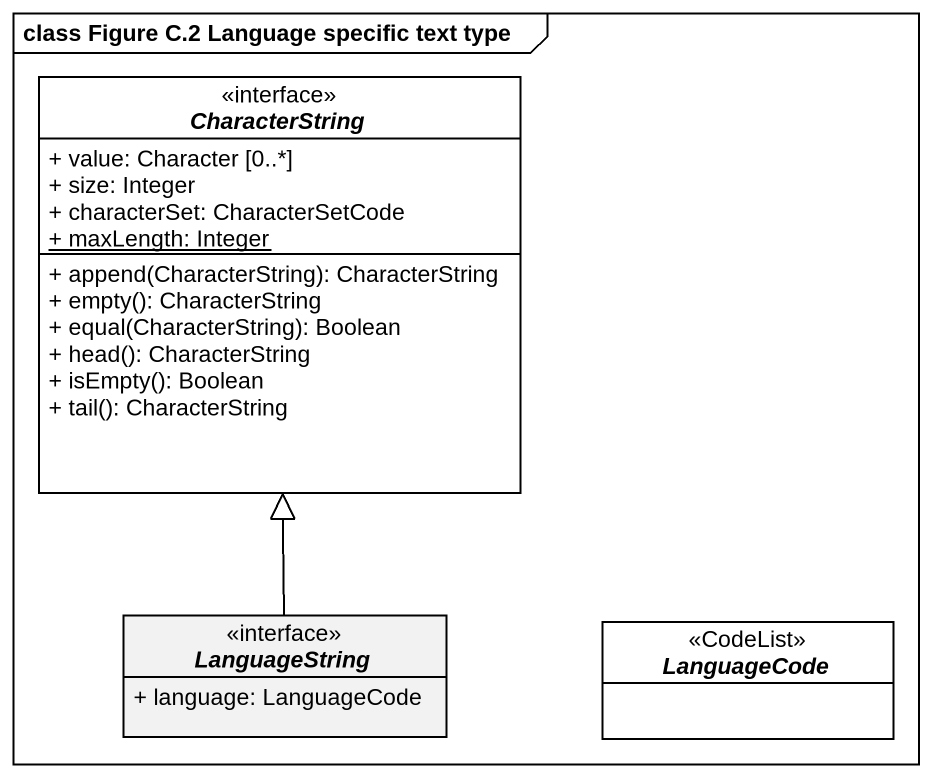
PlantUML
@startuml
mainframe class Figure C.2 Language specific text type
hide circle
hide empty members
skinparam classAttributeIconSize 0
interface CharacterString #FFFFFF {
  + value: Character [0..*]
  + size: Integer
  + characterSet: CharacterSetCode
  {static} + maxLength: Integer
  + append(CharacterString): CharacterString
  + empty(): CharacterString
  + equal(CharacterString): Boolean
  + head(): CharacterString
  + isEmpty(): Boolean
  + tail(): CharacterString
}
interface LanguageString {
  + language: LanguageCode
}
interface LanguageCode <<CodeList>> #FFFFFF
LanguageString -up-|> CharacterString
@enduml
